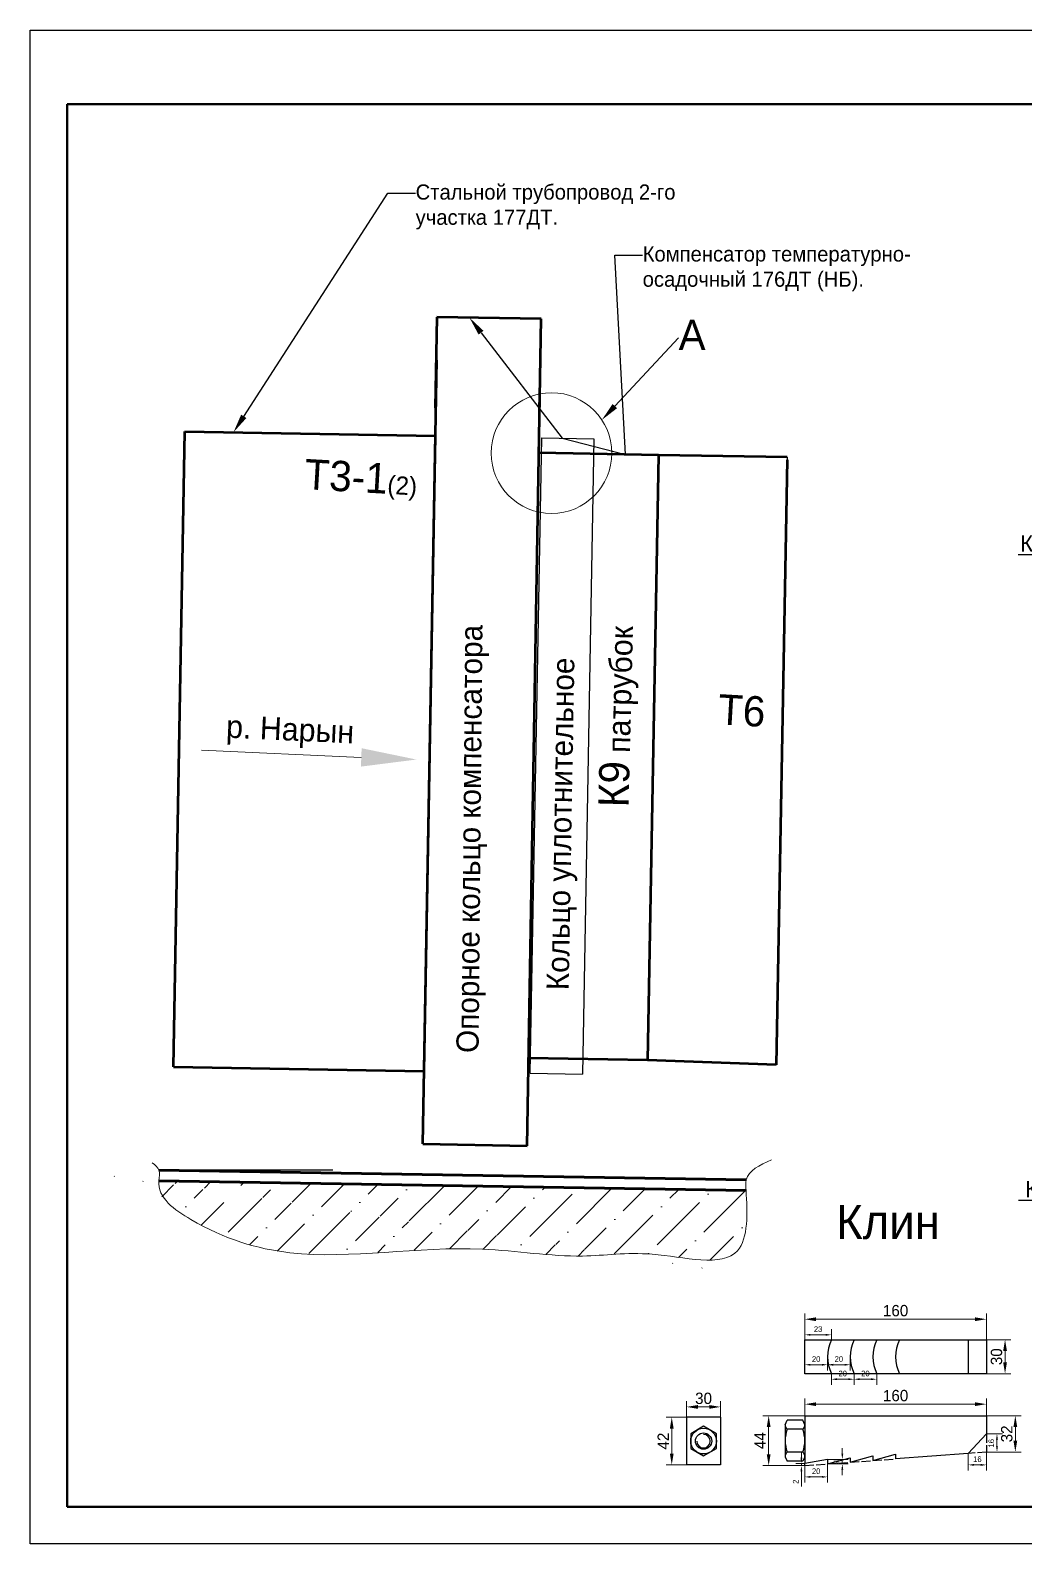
# Model space of a CAD drawing. Header units: millimetres. Extents: x 897431 to 926412, y -926165 to -906161.
# Drawn here: x 897431 to 910573, y -926165 to -906161 of the extents above; entities that cross this region are included whole.
import ezdxf
from ezdxf import colors
from ezdxf.entities.mleader import LeaderData, LeaderLine
from ezdxf.math import Vec2, Vec3

# ---------------------------------------------------------------- set-up
doc = ezdxf.new("R2010")
doc.units = ezdxf.units.MM
doc.header["$LTSCALE"] = 50
doc.linetypes.add('ACAD_ISO02W100', pattern=[15, 12, -3])
doc.layers.add('БОЛТ', color=1, linetype='Continuous')

msp = doc.modelspace()

# ---------------------------------------------------------------- hatches: boundary and pattern name
at = {"lineweight": 0, "ltscale": 10000}
h = msp.add_hatch(dxfattribs=at)
h.set_pattern_fill('ANSI36', color=256, scale=100, style=0)
h.set_pattern_definition([(45, (0, 0), (168.3798022700467, 617.3926083235043), [793.75, -158.75, 0, -158.75])])
edge = h.paths.add_edge_path()
edge.add_spline(control_points=[(899129.3713200635, -921366.8101766193), (899062.6768274547, -921576.8037706277), (899852.0015891985, -922096.9746533711), (901165.7077202874, -922492.0253828128), (903003.6282238987, -922142.84591685), (904615.3155226536, -922422.9044032709), (905655.4588180762, -922254.2566418519), (906936.4437913325, -922620.4328768807), (906909.5728880423, -921783.3293269998), (906889.6291622851, -921496.7518929492)], knot_values=[269.9227224028776, 269.9227224028903, 269.9227224028903, 269.9227224028903, 935.593323948048, 2315.869761666033, 4861.22577434172, 6186.163459983185, 7104.320227276577, 8234.95049033313, 9037.326772589418, 9037.326772589418, 9037.326772589418, 9037.326772589462], degree=3, periodic=0)
edge.add_line((906889.6291622851, -921496.7518929492), (899129.3713200636, -921366.8101766191))

# ---------------------------------------------------------------- linework, layer by layer
for p, q in [((897431.4021123699, -906161.0419199704), (926412.0821133894, -906161.0419199704)), ((897431.4021123699, -926164.5057603349), (897431.4021123699, -906161.0419199704)), ((926412.0821133894, -926164.5057603349), (897431.4021123699, -926164.5057603349))]:
    msp.add_line(p, q)
at = {"lineweight": 50}
for p, q in [((897919.2959614124, -925676.6119112923), (897919.2959614126, -907136.8050886708)), ((897919.2959614126, -907136.8050886708), (925924.1882643469, -907136.8050886709)), ((925924.1882643469, -925676.6119112923), (897919.2959614124, -925676.6119112923))]:
    msp.add_line(p, q, dxfattribs=at)
at = {"lineweight": 53}
for p, q in [((902805.0202242224, -909952.0279609994, -896028.9999999999), (902783.3949105144, -911151.8330896222, -896028.9999999999)), ((904183.7968918886, -909976.8453077525, -896028.9999999999), (902805.0202242224, -909952.0279609994, -896028.9999999999)), ((903997.3518503117, -920905.1674810755, -896028.9999999999), (904183.7968918663, -909976.845307752, -896028.9999999999)), ((902618.5751826456, -920880.3501343285, -896028.9999999999), (902805.0202242006, -910522.0279609989, -896028.9999999999)), ((904162.198238329, -911176.80112305, -896029), (904165.8002662333, -910976.683355364, -896029)), ((899323.3884914923, -919860.8827878907, -896029), (899474.5601468068, -911462.2431878941, -896029)), ((899474.5601468068, -911462.2431878946, -896029), (902787.0235985676, -911521.8660086156, -896029)), ((902635.8519432526, -919920.5056086117, -896029), (902787.0235985676, -911521.8660086151, -896029)), ((905733.9463519622, -911774.9416604545, -896029), (904153.6053731695, -911746.496248685, -896029)), ((905733.9463519622, -911774.9416604545, -896029), (905589.9733469002, -919773.6460414035, -896029)), ((907433.6710329122, -911805.5359240305, -896029), (905733.9463519604, -911774.9416604545, -896029)), ((907433.1086383625, -911836.7808629444, -896029), (907289.1356333005, -919835.4852438935, -896029)), ((905589.9733469002, -919773.6460414035, -896029), (904017.139396911, -919745.3367746479, -896028.9999999999)), ((899323.3884914923, -919860.8827878907, -896029), (902635.8519432526, -919920.5056086117, -896029)), ((907289.1356333005, -919835.4852438935, -896029), (905589.9733266041, -919773.6460410383, -896028.9999999998)), ((902618.5751826456, -920880.3501343285, -896028.9999999999), (903997.3518503122, -920905.167481076, -896028.9999999999))]:
    msp.add_line(p, q, dxfattribs=at)
at = {"color": 242, "lineweight": 30}
for p, q in [((904038.1790959989, -919945.746853275, -896029), (904189.3507513138, -911547.1072532791, -896029)), ((904189.3507513138, -911547.1072532791, -896029), (904878.7390851472, -911559.5159266528, -896029)), ((904878.7390851472, -911559.5159266528, -896029), (904727.5674298326, -919958.155526649, -896029)), ((904038.1790959998, -919945.7468532752, -896029), (904727.5674298326, -919958.155526649, -896029))]:
    msp.add_line(p, q, dxfattribs=at)
at = {"lineweight": 30}
for p, q in [((907433.6710369741, -911805.53592402, -896028.9999999998), (907289.6980319126, -919804.240304969, -896028.9999999998)), ((907666.6795339007, -923467.6913045029), (910066.6795339007, -923467.6913045029)), ((907666.6795339007, -923917.6913045029), (907666.6795339007, -923467.6913045029)), ((909826.6795339007, -923467.6913045029), (909826.6795339007, -923917.6913045029)), ((910066.6795339007, -923467.6913045029), (910066.6795339007, -923917.6913045029)), ((910066.6795339007, -923917.6913045029), (907666.6795339007, -923917.6913045029)), ((906103.6209746562, -924493.3659043758), (906103.6209746562, -925123.058943455)), ((906553.6209746562, -924493.3659043758), (906103.6209746562, -924493.3659043758)), ((906553.6209746562, -924493.3659043758), (906553.6209746562, -925123.058943455)), ((907666.6795339007, -924472.4989392342), (910066.6795339007, -924472.4989392342)), ((907666.6795339007, -924472.4989392342), (907666.6795339007, -925102.191978312)), ((910066.6795339007, -924472.4989392342), (910066.6795339007, -924712.4989392342)), ((910066.6795339007, -924712.4989392342), (909827.4523045463, -924970.4409814359)), ((906553.6209746562, -925123.058943455), (906103.6209746562, -925123.058943455)), ((907966.6795339007, -925049.9146825554), (907666.6795339007, -925102.191978312)), ((907966.6795339007, -925109.9989392342), (908266.6795339007, -925027.4146825554)), ((907966.6795339007, -925049.9146825554), (907966.6795339007, -925109.9989392342)), ((908266.6795339007, -925087.4989392342), (908566.6795339007, -925004.9146825554)), ((908266.6795339007, -925027.4146825554), (908266.6795339007, -925087.4989392342)), ((908566.6795339007, -925064.9989392342), (908866.6795339007, -924982.4146825554)), ((908566.6795339007, -925004.9146825554), (908566.6795339007, -925064.9989392342)), ((909827.4523045463, -924970.4409814359), (908866.6795339007, -925042.4989392342)), ((908866.6795339007, -924982.4146825554), (908866.6795339007, -925042.4989392342))]:
    msp.add_line(p, q, dxfattribs=at)
at = {"lineweight": 0, "ltscale": 10000}
msp.add_line((901805.4835995628, -915771.8359022045, -896029), (899695.0331551477, -915675.1292229862, -896029), dxfattribs=at)
at = {"color": 155}
msp.add_line((901429.9726706925, -921226.8353194436), (899132.024499041, -921226.8353194436), dxfattribs=at)
at = {"color": 214, "lineweight": 60}
for p, q in [((899132.024499041, -921226.8353194436), (906889.6291622855, -921356.7326095921)), ((899129.3713200632, -921366.8101766191), (906889.629162285, -921496.7518929492))]:
    msp.add_line(p, q, dxfattribs=at)
at = {"lineweight": 0, "ltscale": 10}
for p, q in [((907666.6795339007, -923467.6913045029), (907666.6795339007, -923122.1855775275)), ((910066.6795339007, -923467.6913045029), (910066.6795339007, -923122.1855775275)), ((907666.6795339007, -923467.6913045029), (907666.6795339007, -923328.2761785787)), ((909916.6795339007, -923197.1855775275), (907816.6795339007, -923197.1855775275)), ((908017.337884876, -923467.6913045029), (908017.337884876, -923328.2761785787)), ((907741.6795339007, -923403.2761785787), (907942.337884876, -923403.2761785787)), ((910066.6795339007, -923467.6913045029), (910387.6992145241, -923467.6913045029)), ((907666.6795339007, -923692.6913045029), (907666.6795339007, -923873.9112203334)), ((907966.6795339007, -923692.6913045029), (907966.6795339007, -923873.9112203334)), ((907966.6795339007, -923692.6913045029), (907966.6795339007, -923873.9112203334)), ((908266.6795339007, -923692.6913045029), (908266.6795339007, -923873.9112203334)), ((910312.6992145241, -923617.6913045029), (910312.6992145241, -923767.6913045029)), ((907891.6795339007, -923798.9112203334), (907741.6795339007, -923798.9112203334)), ((908017.3378848676, -923917.6913044889), (908017.3378848676, -924065.1377135598)), ((908191.6795339007, -923798.9112203334), (908041.6795339007, -923798.9112203334)), ((908317.337884876, -923917.6913045029), (908317.337884876, -924065.1377135738)), ((908317.3378848676, -923917.6913044889), (908317.3378848676, -924065.1377135598)), ((908617.337884876, -923917.6913045029), (908617.337884876, -924065.1377135738)), ((910066.6795339007, -923917.6913045029), (910387.6992145241, -923917.6913045029)), ((908092.3378848676, -923990.1377135598), (908242.3378848676, -923990.1377135598)), ((908392.337884876, -923990.1377135738), (908542.337884876, -923990.1377135738)), ((906103.6209746562, -924493.3659043758), (906103.6209746562, -924281.2154668429)), ((906253.6209746562, -924356.2154668429), (906403.6209746562, -924356.2154668429)), ((906553.6209746562, -924493.3659043772), (906553.6209746562, -924281.2154668429)), ((907666.6795339007, -924472.4989392342), (907666.6795339007, -924244.9940025009)), ((907816.6795339007, -924319.9940025009), (909916.6795339007, -924319.9940025009)), ((910066.6795339007, -924472.4989392342), (910066.6795339007, -924244.9940025009)), ((906103.6209746562, -924493.3659043758), (905833.2926348057, -924493.3659043758)), ((907666.6795339007, -924472.4989392342), (907114.0652085906, -924472.4989392342)), ((910066.6795339007, -924472.4989392342), (910523.8216836168, -924472.4989392342)), ((905908.2926348057, -924643.3659043758), (905908.2926348057, -924973.058943455)), ((907189.0652085906, -924622.4989392342), (907189.0652085906, -924982.4989392342)), ((910066.6795339007, -924712.4989392342), (910281.2307216357, -924712.4989392342)), ((910448.8216836168, -924622.4989392342), (910448.8216836168, -924802.4989392342)), ((907621.7412324725, -925027.191978312), (907621.7412324725, -924952.191978312)), ((908162.5052220016, -924974.9146825554), (908162.5052220016, -924899.9146825554)), ((910066.6795339007, -924952.4989392342), (910066.6795339007, -925197.7736785401)), ((910066.6795339007, -924952.4989392342), (910281.2307216357, -924952.4989392342)), ((910066.6795339007, -924952.4989392342), (910523.8216836168, -924952.4989392342)), ((910206.2307216357, -924787.4989392342), (910206.2307216357, -924877.4989392342)), ((906553.6209746562, -925123.058943455), (905833.2926348057, -925123.058943455)), ((907666.6795339007, -925132.4989392342), (907114.0652085906, -925132.4989392342)), ((907666.6795339007, -925102.191978312), (907546.7412324725, -925102.191978312)), ((907666.6795339007, -925132.4989392342), (907546.7412324725, -925132.4989392342)), ((907621.7412324725, -925102.191978312), (907621.7412324725, -925132.4989392342)), ((907666.6795339007, -925132.4989392342), (907666.6795339007, -925356.4394543756)), ((907966.6795339007, -925049.9146825554), (908237.5052220016, -925049.9146825554)), ((907966.6795339007, -925109.9989392342), (907966.6795339007, -925356.4394543756)), ((907966.6795339007, -925109.9989392342), (908237.5052220016, -925109.9989392342)), ((908162.5052220016, -925109.9989392342), (908162.5052220016, -925049.9146825554)), ((909827.4523045463, -924970.4409814359), (909827.4523045463, -925197.7736785401)), ((909991.6795339007, -925122.7736785401), (909902.4523045463, -925122.7736785401)), ((907621.7412324725, -925207.4989392342), (907621.7412324725, -925407.4989392337)), ((907741.6795339007, -925281.4394543756), (907891.6795339007, -925281.4394543756)), ((908162.5052220016, -925184.9989392342), (908162.5052220016, -925259.9989392342))]:
    msp.add_line(p, q, dxfattribs=at)
at = {"linetype": 'ACAD_ISO02W100', "ltscale": 0.2}
for p, q in [((910066.6795339007, -924712.4989392342), (910066.6795339007, -924952.4989392342)), ((910066.6795339007, -924952.4989392342), (909827.4523045463, -924970.4409814359)), ((907666.6795339007, -925132.4989392342), (908866.6795339007, -925042.4989392342)), ((907666.6795339007, -925132.4989392342), (907666.6795339007, -925102.191978312))]:
    msp.add_line(p, q, dxfattribs=at)
at = {"lineweight": 0, "ltscale": 10000}
msp.add_circle((904319.5458683325, -911749.4831013817, -896029), 797.3354433547959, dxfattribs=at)
at = {"lineweight": 30}
for centre in [(908491.6795339007, -923692.6913045029), (908791.6795339007, -923692.6913045029), (909091.6795339007, -923692.6913045029), (909391.6795339007, -923692.6913045029)]:
    msp.add_arc(centre, 525, 154.6230664774689, 205.3769335225311, dxfattribs=at)
at = {"lineweight": 0, "ltscale": 10000, "start_tangent": (-0.9996085269330596, 0.02797843603060787)}
msp.add_spline([(899043.009165985, -921132.1982005234), (899132.024499041, -921226.8353194436), (899129.3713200632, -921366.8101766191), (899554.7203999287, -921878.8604769013), (900863.3621341299, -922317.7452636353), (903408.2873185365, -922270.9153902973), (904730.1040315717, -922361.8023969266), (905647.9597388743, -922338.2917631934), (906777.6118057272, -922291.2704957253), (906889.629162285, -921496.7518929492), (906891.97305942, -921356.7718570016), (907224.7742780275, -921092.2573931734)], degree=3, dxfattribs=at)
at = {"lineweight": 0, "ltscale": 10000}
msp.add_solid([(901810.1413460046, -915650.4252132255, -896029), (902533.9477334295, -915799.7823808528, -896029), (901800.825853121, -915893.2465911835, -896029)], dxfattribs=at)
at = {"lineweight": 0, "ltscale": 10}
for points in [[(907816.6795339007, -923172.1855775284), (907816.6795339007, -923222.185577528), (907666.6795339007, -923197.1855775275)], [(909916.6795339007, -923172.1855775284), (909916.6795339007, -923222.185577528), (910066.6795339007, -923197.1855775275)], [(907741.6795339007, -923390.7761785778), (907741.6795339007, -923415.7761785797), (907666.6795339007, -923403.2761785787)], [(907942.337884876, -923390.7761785778), (907942.337884876, -923415.7761785797), (908017.337884876, -923403.2761785787)], [(910287.699214525, -923617.6913045029), (910337.6992145232, -923617.6913045029), (910312.6992145241, -923467.6913045029)], [(907741.6795339007, -923786.4112203325), (907741.6795339007, -923811.411220333), (907666.6795339007, -923798.9112203334)], [(907891.6795339007, -923786.4112203325), (907891.6795339007, -923811.411220333), (907966.6795339007, -923798.9112203334)], [(908041.6795339007, -923786.4112203325), (908041.6795339007, -923811.411220333), (907966.6795339007, -923798.9112203334)], [(908191.6795339007, -923786.4112203325), (908191.6795339007, -923811.411220333), (908266.6795339007, -923798.9112203334)], [(910287.699214525, -923767.6913045029), (910337.6992145232, -923767.6913045029), (910312.6992145241, -923917.6913045029)], [(908092.3378848676, -923977.6377135589), (908092.3378848676, -924002.6377135607), (908017.3378848676, -923990.1377135598)], [(908242.3378848676, -923977.6377135589), (908242.3378848676, -924002.6377135607), (908317.3378848676, -923990.1377135598)], [(908392.337884876, -923977.6377135728), (908392.337884876, -924002.6377135747), (908317.337884876, -923990.1377135738)], [(908542.337884876, -923977.6377135728), (908542.337884876, -924002.6377135747), (908617.337884876, -923990.1377135738)], [(906253.6209746562, -924331.2154668424), (906253.6209746562, -924381.2154668419), (906103.6209746562, -924356.2154668429)], [(906403.6209746562, -924331.2154668424), (906403.6209746562, -924381.2154668419), (906553.6209746562, -924356.2154668429)], [(907816.6795339007, -924294.9940025018), (907816.6795339007, -924344.9940025014), (907666.6795339007, -924319.9940025009)], [(909916.6795339007, -924294.9940025018), (909916.6795339007, -924344.9940025014), (910066.6795339007, -924319.9940025009)], [(905883.2926348066, -924643.3659043758), (905933.2926348061, -924643.3659043758), (905908.2926348057, -924493.3659043758)], [(907164.0652085915, -924622.4989392342), (907214.065208591, -924622.4989392342), (907189.0652085906, -924472.4989392342)], [(910423.8216836164, -924622.4989392342), (910473.8216836159, -924622.4989392342), (910448.8216836168, -924472.4989392342)], [(910193.7307216348, -924787.4989392342), (910218.7307216367, -924787.4989392342), (910206.2307216357, -924712.4989392342)], [(910193.7307216348, -924877.4989392342), (910218.7307216367, -924877.4989392342), (910206.2307216357, -924952.4989392342)], [(910423.8216836164, -924802.4989392342), (910473.8216836159, -924802.4989392342), (910448.8216836168, -924952.4989392342)], [(905883.2926348066, -924973.058943455), (905933.2926348061, -924973.058943455), (905908.2926348057, -925123.058943455)], [(907164.0652085915, -924982.4989392342), (907214.065208591, -924982.4989392342), (907189.0652085906, -925132.4989392342)], [(907609.2412324715, -925027.191978312), (907634.241232472, -925027.191978312), (907621.7412324725, -925102.191978312)], [(907609.2412324715, -925207.4989392342), (907634.241232472, -925207.4989392342), (907621.7412324725, -925132.4989392342)], [(908150.0052220006, -924974.9146825554), (908175.0052220025, -924974.9146825554), (908162.5052220016, -925049.9146825554)], [(908150.0052220006, -925184.9989392342), (908175.0052220025, -925184.9989392342), (908162.5052220016, -925109.9989392342)], [(909902.4523045463, -925110.2736785392), (909902.4523045463, -925135.2736785397), (909827.4523045463, -925122.7736785401)], [(909991.6795339007, -925110.2736785392), (909991.6795339007, -925135.2736785397), (910066.6795339007, -925122.7736785401)], [(907741.6795339007, -925268.9394543747), (907741.6795339007, -925293.9394543766), (907666.6795339007, -925281.4394543756)], [(907891.6795339007, -925268.9394543747), (907891.6795339007, -925293.9394543766), (907966.6795339007, -925281.4394543756)]]:
    msp.add_solid(points, dxfattribs=at)
at = {"layer": 'БОЛТ'}
for p, q in [((907407.588624836, -924591.13530289), (907433.006275251, -924529.7716665332)), ((907641.2618834856, -924529.7716665332), (907433.006275251, -924529.7716665332)), ((907666.6795339007, -924591.13530289), (907641.2618834856, -924529.7716665332)), ((906328.6209746562, -924611.8487875712), (906158.5650772015, -924710.0306057426)), ((906158.5650772015, -924710.0306057426), (906158.5650772015, -924906.3942420882)), ((906498.6768721095, -924710.0306057426), (906328.6209746562, -924611.8487875712)), ((906498.6768721095, -924906.3942420882), (906498.6768721095, -924710.0306057426)), ((907407.588624836, -924591.13530289), (907407.588624836, -925013.862575577)), ((907641.2618834856, -924652.4989392495), (907433.006275251, -924652.4989392495)), ((907666.6795339007, -924591.13530289), (907666.6795339007, -924952.4989392188)), ((906158.5650772015, -924906.3942420882), (906328.6209746562, -925004.5760602596)), ((906328.6209746562, -925004.5760602596), (906498.6768721095, -924906.3942420882)), ((907641.2618834856, -924952.4989392188), (907433.006275251, -924952.4989392188)), ((907407.588624836, -925013.862575577), (907433.006275251, -925075.2262119338)), ((907641.2618834856, -925075.2262119338), (907433.006275251, -925075.2262119338)), ((907666.6795339007, -925013.862575577), (907641.2618834856, -925075.2262119338))]:
    msp.add_line(p, q, dxfattribs=at)
for radius in [170.0558974533941, 107.9999999892]:
    msp.add_circle((906328.6209746562, -924808.2124239154), radius, dxfattribs=at)
for centre, radius, start, end in [((906328.6209746562, -924808.2124239154), 89.30320315956415, 180, 90), ((907494.3699116092, -924591.13530289), 86.78128677330287, 180, 225.0000000000645), ((907862.9032697682, -924802.4989392342), 455.3146449322127, 160.7650583068902, 180), ((907579.8982471274, -924591.13530289), 86.78128677330287, 314.9999999999355, 0), ((907211.3648889684, -924802.4989392342), 455.3146449322127, 0, 19.23494169310977), ((907862.9032697682, -924802.4989392342), 455.3146449322127, 180, 199.2349416931098), ((907494.3699116092, -925013.862575577), 86.78128677330287, 134.9999999999355, 180), ((907211.3648889684, -924802.4989392342), 455.3146449322127, 340.7650583068902, 0), ((907579.8982471274, -925013.862575577), 86.78128677330287, 0, 45.00000000006448)]:
    msp.add_arc(centre, radius, start, end, dxfattribs=at)

# ---------------------------------------------------------------- texts
at = {"lineweight": 30, "attachment_point": 3, "rotation": 356.7575911522368}
for s, insert, char_height, width in [('{\\H0.72727x;Т3-1\\H0.6x;(2)}', (902559.1734737707, -911910.4614710913, -896029), 550, 844.2476594663616), ('Т6', (907156.8856906438, -914970.1635696366, -896029), 400, 804.7968094480084)]:
    msp.add_mtext(s, dxfattribs=dict(at, insert=insert, char_height=char_height, width=width))
at = {"color": 3, "lineweight": 0, "char_height": 294, "attachment_point": 1}
for s, insert, width, rotation in [(' {\\C0;Опорное кольцо компенсатора}', (903060.2776706754, -919785.5862354054), 8203.568849659117, 89.47757532946588), (' {\\C0;Кольцо уплотнительное}', (904250.4866995965, -918954.4648804287, -896029), 6714.230216655559, 89.01020140178943)]:
    msp.add_mtext(s, dxfattribs=dict(at, insert=insert, width=width, rotation=rotation))
at = {"lineweight": 30, "insert": (904997.4475826103, -914028.2858847543, -896029), "char_height": 550, "attachment_point": 3, "rotation": 88.5549845695405}
msp.add_mtext('{\\H0.72727x;К9\\H0.74999x; \\C0;патрубок}', dxfattribs=at)
at = {"lineweight": 0, "ltscale": 10000, "insert": (901718.0536227687, -915287.3252920816, -896029), "char_height": 300, "width": 2620.699217918515, "attachment_point": 3, "rotation": 357.37638410323524}
msp.add_mtext('р. Нарын', dxfattribs=at)
at = {"lineweight": 0, "ltscale": 10000, "insert": (909451.2845031247, -921686.4689950693), "char_height": 450, "width": 2688.887887630728, "attachment_point": 3}
msp.add_mtext('Клин', dxfattribs=at)
at = {"lineweight": 0, "ltscale": 10, "attachment_point": 5}
for s, insert, char_height in [('160', (908866.6795339007, -923084.6855775275), 150), ('23', (907842.0087093883, -923328.2761785787), 75), ('20', (907816.6795339007, -923723.9112203334), 75), ('20', (908116.6795339007, -923723.9112203334), 75), ('20', (908167.3378848676, -923915.1377135598), 75), ('20', (908467.337884876, -923915.1377135738), 75), ('160', (908866.6795339007, -924207.4940025009), 150), ('30', (906328.6209746562, -924243.7154668429), 150), ('16', (909947.0659192242, -925047.7736785401), 75), ('20', (907816.6795339007, -925206.4394543756), 75)]:
    msp.add_mtext(s, dxfattribs=dict(at, insert=insert, char_height=char_height))
at = {"lineweight": 0, "ltscale": 10, "attachment_point": 5, "rotation": 90}
for s, insert, char_height in [('30', (910200.1992145283, -923692.6913045029), 150), ('42', (905795.7926348099, -924808.2124239112), 150), ('44', (907076.5652085948, -924802.49893923), 150), ('32', (910336.3216836196, -924712.49893923), 150), ('16', (910131.2307216385, -924836.6913126715), 75), ('4', (908087.5052220058, -925079.9568108906), 75), ('2', (907546.7412324753, -925344.9989392291), 75)]:
    msp.add_mtext(s, dxfattribs=dict(at, insert=insert, char_height=char_height))

# ---------------------------------------------------------------- leaders
at = {"lineweight": 0, "ltscale": 10000}
ml = msp.add_multileader_mtext('Standard', dxfattribs=at)
ml.set_content('Стальной трубопровод 2-го\\Pучастка 177ДТ.', color=256)
ml.set_leader_properties()
ml.build(insert=Vec2(0, 0))
ml.multileader.update_dxf_attribs({"text_right_attachment_type": 6, "dogleg_length": 0.36, "arrow_head_size": 250})
ctx = ml.context
ctx.base_point, ctx.char_height, ctx.arrow_head_size, ctx.plane_origin = Vec3(902521.626180829, -908315.6499634926), 200, 250, Vec3(899372.3478390186, -907260.4220593958)
ctx.right_attachment = 6
notes = []
notes.append((ctx, [(1, (1, 1, 0), (902157.7719575027, -908315.6499634926), (1, 0), 363.8542233263282, [(2, [(900117.1887256927, -911473.810207156)], 0, [])])]))
ctx.mtext.insert, ctx.mtext.flow_direction = Vec3(902523.626180829, -908198.983296826), 5
ml = msp.add_multileader_mtext('Standard', dxfattribs=at)
ml.set_content('Компенсатор температурно-\\Pосадочный 176ДТ (НБ).', color=256)
ml.set_leader_properties()
ml.build(insert=Vec2(0, 0))
ml.multileader.update_dxf_attribs({"text_right_attachment_type": 6, "dogleg_length": 0.36, "arrow_head_size": 250})
ctx = ml.context
ctx.base_point, ctx.char_height, ctx.arrow_head_size, ctx.plane_origin = Vec3(905521.949323903, -909134.1196286636, 896029), 200, 250, Vec3(903946.7104610743, -908131.0496088653, 896029)
ctx.right_attachment = 6
notes.append((ctx, [(1, (1, 1, 0), (905158.0951005766, -909134.1196286636, 896029), (1, 0), 363.8542233263282, [(2, [(903235.5988256007, -909959.7781780616, 896029), (904460.1831294307, -911551.9821116922, 896029), (905296.2778901206, -911767.063829162, 896029)], 0, [])])]))
ctx.mtext.insert, ctx.mtext.flow_direction = Vec3(905523.949323903, -909017.452961997, 896029), 5
ml = msp.add_multileader_mtext('Standard', dxfattribs=at)
ml.set_content('А', color=256)
ml.set_leader_properties()
ml.build(insert=Vec2(0, 0))
ml.multileader.update_dxf_attribs({"text_right_attachment_type": 6, "dogleg_length": 0.36, "arrow_head_size": 250})
ctx = ml.context
ctx.base_point, ctx.char_height, ctx.arrow_head_size, ctx.plane_origin = Vec3(905997.0001323908, -910227.9165037307), 400, 250, Vec3(902278.7853340232, -909969.6512603345)
ctx.right_attachment = 6
notes.append((ctx, [(1, (1, 1, 0), (905996.6401323908, -910227.9165037307), (1, 0), 0.36, [(0, [(904985.3059098544, -911310.7264759699)], 0, [])])]))
ctx.mtext.insert, ctx.mtext.flow_direction = Vec3(905999.0001323908, -909987.9165037307), 5
ml = msp.add_multileader_mtext('Standard', dxfattribs=at)
ml.set_content('К9', color=256)
ml.set_leader_properties()
ml.build(insert=Vec2(0, 0))
ml.multileader.update_dxf_attribs({"text_right_attachment_type": 6, "dogleg_length": 0.36, "arrow_head_size": 162})
ctx = ml.context
ctx.base_point, ctx.char_height, ctx.arrow_head_size, ctx.landing_gap_size, ctx.plane_origin = Vec3(910478.0661818084, -912964.8881998546), 216, 162, 5.4, Vec3(918526.678883457, -912313.9667435548)
ctx.right_attachment, ctx.text_align_type = 6, 2
notes.append((ctx, [(1, (1, 1, 0), (910849.8381818084, -913094.4881998546), (-1, 0), 0.9720000000000001, [(0, [(913084.7318832922, -912154.3185328577)], 0, [])])]))
ctx.mtext.insert, ctx.mtext.alignment, ctx.mtext.flow_direction = Vec3(910843.4661818085, -912835.2881998547), 3, 5
ml = msp.add_multileader_mtext('Standard', dxfattribs=at)
ml.set_content('Клин', color=256)
ml.set_leader_properties()
ml.build(insert=Vec2(0, 0))
ml.multileader.update_dxf_attribs({"text_right_attachment_type": 6, "dogleg_length": 0.36, "arrow_head_size": 162})
ctx = ml.context
ctx.base_point, ctx.char_height, ctx.arrow_head_size, ctx.landing_gap_size, ctx.plane_origin = Vec3(910439.3552618013, -921498.2525155579), 216, 162, 5.4, Vec3(913934.035699782, -920194.4695737613)
ctx.right_attachment, ctx.text_align_type = 6, 2
notes.append((ctx, [(1, (1, 1, 0), (911243.1272618013, -921627.8525155579), (-1, 0), 0.9720000000000001, [(3, [(913934.035699782, -920194.4695737613), (914590.2822738243, -920110.9906906458), (915341.6056799035, -920037.0384977829), (917445.547581741, -919968.8362237086)], 0, [])])]))
ctx.mtext.insert, ctx.mtext.alignment, ctx.mtext.flow_direction = Vec3(911236.7552618013, -921368.652515558), 3, 5
for ctx, leaders in notes:
    for number, flags, end, landing, length, lines in leaders:
        leader = LeaderData()
        leader.index, (leader.has_last_leader_line, leader.has_dogleg_vector, leader.attachment_direction) = number, flags
        leader.last_leader_point, leader.dogleg_vector, leader.dogleg_length = Vec3(end), Vec3(landing), length
        for number, points, colour, breaks in lines:
            line = LeaderLine()
            line.index, line.vertices, line.color, line.breaks = number, Vec3.list(points), colors.encode_raw_color(colour), breaks
            leader.lines.append(line)
        ctx.leaders.append(leader)

doc.saveas('drawing.dxf')
